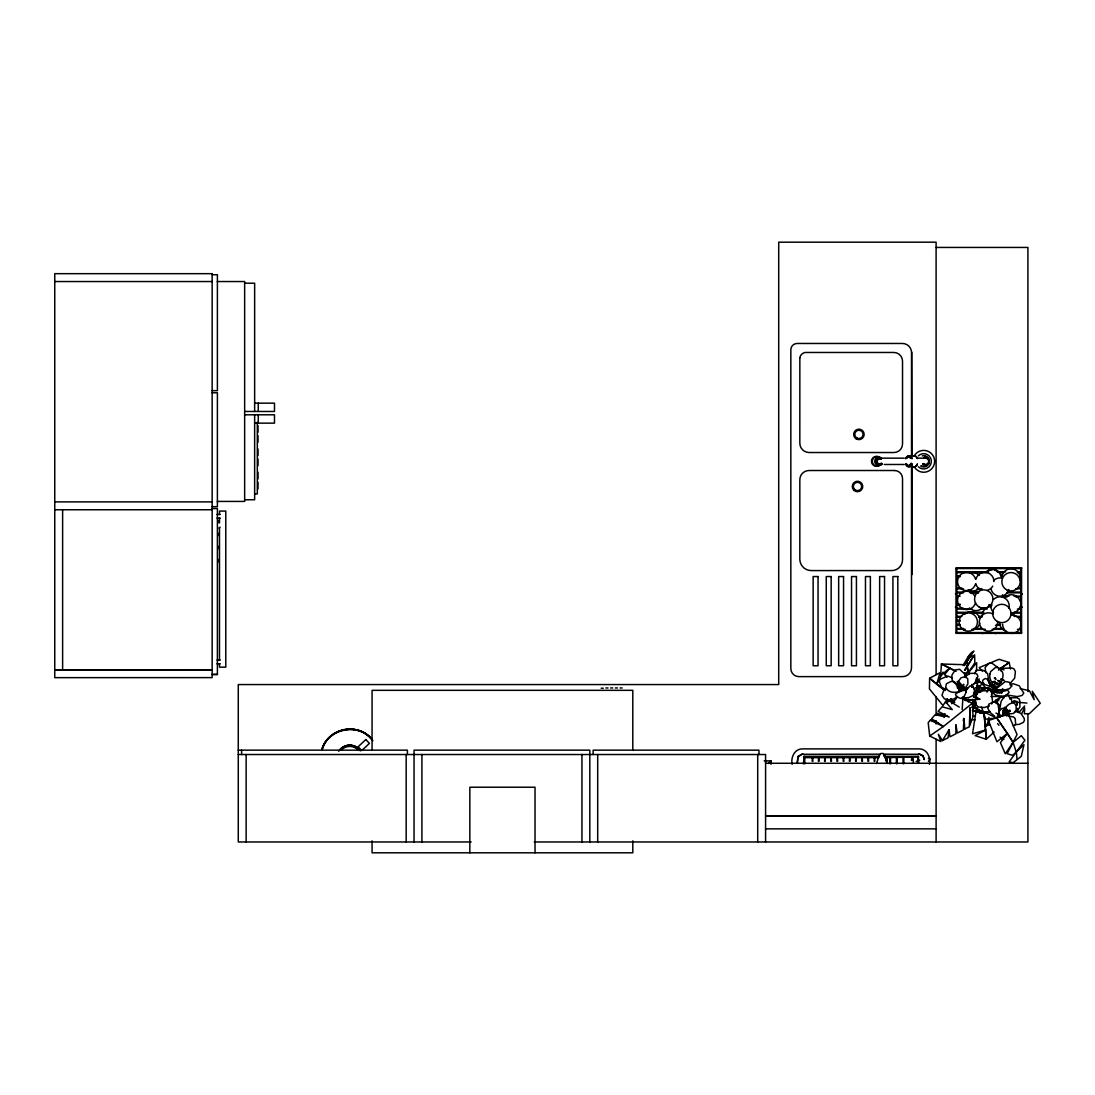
<?xml version="1.0" encoding="UTF-8"?>
<svg xmlns="http://www.w3.org/2000/svg" width="1095" height="1095" viewBox="0 0 1095 1095"><rect width="100%" height="100%" fill="white"/><g stroke="black" fill="none" stroke-linecap="round" stroke-linejoin="round"><path stroke-width="1.5" d="M976.343 681.227L976.411 677.86M976.548 671.125L976.713 662.708L968.363 672.659C966.502 665.336 965.776 654.851 973.934 651.087L964.079 665.267M979.847 710.107L979.765 713.406L981.38 710.573M959.466 691.26L958.796 680.761L961.205 677.668L965.366 676.696L967.761 678.749L967.898 683.937L964.928 688.7L961.656 689.289M971.785 687.263L971.99 684.293M972.579 710.313L972.524 711.079L983.721 712.516L972.579 710.313L983.721 712.516M973.701 692.574L976.548 691.972L977.616 682.828L974.263 683.431M942.453 740.562L949.078 729.708L948.065 737.825L942.453 740.562L938.347 734.293L940.851 741.548L929.696 736.018L928.19 722.632L930.367 720.14L938.21 723.042L943.37 726.532L974.358 701.635M968.226 701.977L968.569 699.157M1016.598 704.988L1017.05 701.608L1013.847 700.595M962.916 697.994L962.163 709.519M964.599 675.738L965.078 672.987L965.503 677.134M1001.72 693.354L1002.691 688.563M974.742 673.726L976.206 670.236L982.27 670.085L984.966 671.153L987.635 673.685L988.949 682.117L993.617 691.027L985.486 687.455L977.301 678.777M963.244 720.565L963.696 718.443M876.602 763.543L878.532 756.905L880.736 753.483L883.254 753.483L885.212 756.221M988.977 717.335L987.622 723.685L985.719 726.094L989.51 722.043M976.234 702.1L974.55 707.945L984.022 713.365L989.798 711.216M981.531 691.137L982.324 688.468L988.552 687.852L992.426 690.616M991.673 704.017L992.563 701.238L991.55 694.285L994.109 690.247L980.176 691.013L977.602 693.039L975.932 695.462L974.988 702.771L976.576 705.303L978.588 707.096L984.35 707.493L989.278 706.015M987.006 692.177L988.552 687.852L976.083 687.852L982.981 683.827M321.834 750.048C327.008 729.024 356.943 721.81 371.041 738.29A29.113 29.113 0 0 0 321.903 749.651C327.501 727.504 360.009 721.783 372.847 740.631M322.231 749.719C327.802 728.12 359.475 722.221 372.341 740.466M997.093 717.335L998.134 714.364M803.429 763.899L804.086 756.33L878.984 756.33M804.086 756.33L804.551 757.439L803.429 756.973M812.134 761.189L812.531 757.507L812.914 761.189M812.914 757.904L812.134 757.904M818.335 761.189L818.731 757.507L819.115 761.189M819.115 757.904L818.335 757.904M824.535 761.189L824.918 757.507L825.315 761.189M825.315 757.904L824.535 757.904M830.735 761.189L831.119 757.507L831.516 761.189M831.516 757.904L830.735 757.904M836.922 761.189L837.319 757.507L837.716 761.189M837.716 757.904L836.922 757.904M843.123 761.189L843.52 757.507L843.916 761.189M843.916 757.904L843.123 757.904M849.323 761.189L849.72 757.507L850.117 761.189M850.117 757.904L849.323 757.904M855.523 761.189L855.92 757.507L856.304 761.189M856.304 757.904L855.523 757.904M861.724 761.189L862.121 757.507L862.504 761.189M862.504 757.904L861.724 757.904M867.924 761.189L868.308 757.507L868.705 761.189M868.705 757.904L867.924 757.904M874.111 761.189L874.508 757.507L874.905 761.189M874.905 757.904L874.111 757.904M886.512 761.189L886.909 757.507L887.306 761.189M887.306 757.904L886.512 757.904M911.656 757.453L911.656 758.383M917.542 762.202L918.199 756.33L918.856 762.202M918.856 756.973L885.787 757.63M963.121 665.267L968.418 656.233M978.985 709.492L972.88 707.26L973.236 706.508L974.194 707.11M965.215 670.304L973.428 655.604L970.389 656.48L964.106 665.719M944.301 717.184L936.567 713.078L949.228 717.088L938.114 711.312L942.097 706.781L952.294 709.628L946.012 702.306L947.983 700.075L959.275 707.124M1017.077 759.451L1016.406 752.676L1013.108 742.383L1007.427 733.308L1000.433 742.67L1005.251 753.798L1013.108 742.383L1021.293 735.676L1024.906 740.261L1009.138 761.887L1013.108 762.681L1021.293 756.358L1023.962 744.71L1012.656 755.331L1007.154 753.702L1017.05 734.512L1008.098 713.721L988.388 720.592L996.956 741.739L1007.427 733.308L996.765 717.964L983.447 711.846L985.432 719.169L996.765 717.964L1001.46 715.514L995.944 713.05M1021.621 713.899L1024.66 707.89L1024.414 713.817L1029.368 713.666L1040.25 703.25L1032.284 691.274L1034.173 699.705L1029.451 690.781L1020.198 688.604M947.572 700.362L946.176 702.908L948.229 701.334L954.101 700.868M995.56 692.259L994.301 691.547L994.164 692.67M999.612 709.396L1001.131 701.32L1004.389 696.338L1008.03 695.599L1011.52 699.746L1011.807 701.936M880.996 459.175L879.039 458.531L876.849 460.242L878.341 458.723L881.064 459.092M947.339 698.678L943.014 705.577L929.436 688.933L929.628 678.257L939.989 672.727L936.704 684.211L944.643 690.411M964.586 669.989L974.618 654.824L974.851 662.776L968.363 672.659M965.516 674.41L967.323 671.7M951.76 703.756L956.592 698.172M974.358 695.051L977.876 690.042M977.301 681.692L979.231 678.941M927.451 464.622L926.959 465.32L927.465 464.608L925.562 465.129L922.88 464.006A3.805 3.805 0 0 0 927.999 464.239L928.724 463.39M876.849 460.242L879.039 458.531L880.448 458.723M972.538 704.372L975.289 700.8M980.641 686.784L977.548 690.822L977.424 686.25M944.52 674.753L949.762 668.005L955.702 671.112M1004.252 697.556L1001.063 696.543L995.944 703.031L1000.091 705.632M220.095 527.16L218.918 527.968M1019.089 712.256L1024.646 705.974M965.653 674.629L967.734 672.357M877.3 459.681L880.394 458.832M768.416 763.502L771.017 760.888L771.017 764.296M1010.261 683.212L1014.654 678.188L1015.407 671.55L1013.902 668.771L1011.629 667.95L1003.212 668.374L1000.72 669.866M965.557 676.423L969.951 673.357L975.618 673.357L977.055 674.246L977.862 676.258L975.96 682.117L972.141 685.703M971.799 707.384L974.044 705.221M988.949 722.563L985.322 725.917L990.304 724.685M994.109 732.049L986.266 739.276L975.111 735.607L985.678 730.05L984.022 713.365L981.421 707.11M942.508 715.966L944.985 713.694M928.368 761.34L930.353 759.136L928.368 758.438M950.433 699.363L946.189 702.839L950.843 699.089M965.79 690.507L967.2 689.385M957.29 696.311C954.115 700.157 948.749 700.499 944.355 698.802L941.96 695.352L943.931 689.768L945.724 688.44M993.576 702.169L1001.063 696.543L1004.142 697.57M998.763 669.551L1009.193 662.489L1010.548 669.059M998.53 669.921L1009.193 662.489L999.01 659.299L979.204 667.621L982.448 671.276M929.696 736.018L943.37 726.532L930.367 720.14M1002.842 710.929L1005.826 708.903M959.918 682.623L959.001 683.239L959.877 683.718M1009.699 698.884L1011.452 697.802L1016.694 697.693L1018.98 698.802L1019.773 700.814L1019.91 707.219L1016.899 711.011L1014.449 712.051M995.054 681.254L992.823 681.774M971.607 702.908L974.057 701.498M964.531 729.01L969.335 726.834L969.992 707.63L969.924 725.205L973.003 716.705L972.511 703.318L961.752 698.432M961.437 690.315L967.501 688.057M978.068 690.575L984.925 689.001M963.025 690.685L967.432 688.851L970.033 685.771L973.4 687.277L974.961 691.807L972.921 695.612L968.924 697.529L965.188 697.843L963.025 696.694M1009.918 684.909L1012.998 683.691L1019.199 685.785L1023.784 693.149L1022.059 695.448L1017.282 696.625L1005.922 694.791M997.381 684.389L996.737 684.621L998.791 683.978L998.134 684.197M916.132 761.408L919.786 760.217M1013.231 725.875L1015.64 724.548L1015.243 718.69L1013.71 716.992L1008.673 716.13L1003.047 713.475M1004.909 714.624L1009.494 713.447M960.219 691.274C954.977 693.149 947.941 693.039 945.697 687.003L946.463 683.704L951.076 681.446L952.924 681.624L955.018 682.308L958.85 689.22L961.629 690.986M995.957 687.811C993.124 687.167 994.849 689.836 994.274 687.906L984.651 684.471L982.42 681.624L983.159 679.831L985.171 678.517L987.06 679.051L989.921 684.005L994.753 687.058M973.181 707.945L973.907 707.876M802.813 753.894L798.091 756.303L797.16 762.941M974.208 699.637L965.366 700.198L974.577 700.075M944.123 715.87L947.367 715.665M991.276 690.671L1001.364 690.384M983.447 711.846L989.935 711.832M936.102 247.443L1027.918 247.443L1027.918 691.534M212.143 274.722L217.399 274.722L217.399 390.669L212.143 390.669M54.75 281.538L212.143 281.538M217.275 281.538L244.65 281.538L244.65 501.428L217.275 501.428M244.65 283.208L254.642 283.208L254.642 411.474M212.143 392.776L217.399 392.776L217.399 506.67L212.143 506.67M254.642 403.152L274.489 403.152L274.489 411.474L244.65 411.474M244.65 414.8L274.489 414.8L274.489 423.135L254.642 423.135M882.269 458.162L904.278 458.162M918.062 458.162L922.756 458.162M879.052 463.993L881.064 463.555L878.341 463.924L880.394 463.815L877.725 463.555L876.78 461.679M884.295 464.485L904.278 464.485M254.642 493.927L257.311 493.927L257.311 422.341M244.65 499.758L254.642 499.758L254.642 414.8M54.75 501.893L212.143 501.893M212.143 508.545L217.399 508.545L217.399 674.643L212.143 674.643M54.75 509.764L212.143 509.764M216.988 514.486L220.218 514.486M216.988 518.168L220.218 518.168M955.99 568.551L1021.567 568.551M956.784 571.823L988.785 571.823M997.203 571.823L1005.621 571.823M1017.419 571.823L1020.786 571.823M956.784 572.603L987.101 572.603M998.886 572.603L1003.937 572.603M1017.419 572.603L1020.786 572.603M956.784 575.874L960.151 575.874M956.784 576.654L960.151 576.654M956.784 588.015L961.834 588.015M1017.419 588.015L1020.786 588.015M956.784 588.809L963.518 588.809M976.986 588.809L982.037 588.809M1015.736 588.809L1020.786 588.809M956.784 592.067L963.518 592.067M970.252 592.067L978.67 592.067M1007.304 592.067L1020.786 592.067M956.784 592.86L963.518 592.86M970.252 592.86L978.67 592.86M1007.304 592.86L1020.786 592.86M956.784 596.118L960.151 596.118M1002.253 596.118L1008.988 596.118M1014.052 596.118L1020.786 596.118M1002.253 596.898L1007.304 596.898M1015.736 596.898L1020.786 596.898M956.784 604.221L960.151 604.221M956.784 605.001L960.151 605.001M988.785 605.001L992.152 605.001M956.784 608.272L963.518 608.272M982.037 608.272L987.101 608.272M956.784 609.053L971.936 609.053M980.353 609.053L987.101 609.053M1017.419 609.053L1020.786 609.053M956.784 612.31L983.734 612.31M1014.052 612.31L1020.786 612.31M956.784 613.104L966.885 613.104M973.619 613.104L983.734 613.104M1010.685 613.104L1020.786 613.104M956.784 616.362L961.834 616.362M978.67 616.362L982.037 616.362M1014.052 616.362L1020.786 616.362M956.784 617.156L960.151 617.156M978.67 617.156L982.037 617.156M1017.419 617.156L1020.786 617.156M956.784 620.413L960.151 620.413M956.784 621.207L960.151 621.207M956.784 624.465L960.151 624.465M997.203 624.465L1000.57 624.465M956.784 625.259L960.151 625.259M995.519 625.259L1000.57 625.259M956.784 628.516L963.518 628.516M973.619 628.516L982.037 628.516M993.836 628.516L1002.253 628.516M956.784 629.296L965.201 629.296M971.936 629.296L985.418 629.296M992.152 629.296L1003.937 629.296M1017.419 629.296L1020.786 629.296M955.99 632.568L1021.567 632.568M216.988 660.08L220.218 660.08M216.988 663.762L220.218 663.762M54.75 669.784L212.143 669.743L54.75 669.743M212.143 674.274L217.399 674.274M605.918 687.961L608.012 687.961M610.64 687.961L612.735 687.961M615.363 687.961L617.457 687.961M620.085 687.961L622.179 687.961M601.196 688.221L603.29 688.221M238.272 750.157L407.408 750.157L407.408 754.523M879.545 754.181L801.567 754.304L797.872 757.343L797.447 762.955M884.664 754.181L920.019 754.304L923.249 756.467L924.139 759.56M238.272 754.523L765.583 754.523L765.583 841.973M884.076 756.33L918.199 756.33M804.086 757.63L878.984 757.63M913.038 757.699L913.463 762.722M764.201 760.888L771.017 760.888M765.583 763.27L1027.918 763.27M765.583 815.734L936.102 815.734M765.583 816.186L936.102 816.186M765.583 828.86L936.102 828.86M471.151 841.973L238.272 841.973L238.272 684.567L778.709 684.567L778.709 242.187L936.102 242.187L936.102 674.452M534.278 841.973L1027.918 841.973L1027.918 713.666M990.893 696.42L1001.063 696.543M965.065 664.72L941.413 664.008L940.66 675.724L949.762 668.005L941.413 664.008L955.921 671.358M1000.666 690.466L995.341 690.137L1000.187 693.217M1012.779 701.881L1026.918 703.072M918.773 753.894L922.825 755.495L924.426 759.547M995.533 700.211L998.667 700.526M964.161 686.305L962.97 686.113L962.97 687.304L964.147 687.496M1015.407 724.63L1019.24 724.342L1023.277 722.426L1024.427 720.51L1024.167 718.32L1020.814 713.31L1015.777 711.353M980.737 692.273L976.535 691.52L979.354 692.478M944.561 716.65L935.13 714.706L931.599 718.731L938.21 723.042M1003.841 739.495L1001.679 738.933L1000.091 737.099M989.018 689.795L994.137 691.164M973.742 693.806L976.877 694.641M972.88 707.26L977.219 708.424M973.058 707.657L976.767 708.643M1004.758 711.093L1003.513 709.82L1004.635 710.203M950.679 701.279L953.868 702.36M960.069 685.716L961.136 686.072M973.592 692.259L977.164 697.816L979.82 699.363L973.688 696.762L974.509 697.063M1006.798 715.418L1005.963 715.09L1006.497 715.952M973.756 696.762L979.683 699.13L970.964 700.362L967.693 700.088L965.858 698.35M927.451 458.025L926.959 457.327L927.465 458.038L923.66 458.038A3.805 3.805 0 0 1 928.669 459.147A3.805 3.805 0 0 1 927.999 464.239M945.97 689.686L941.495 687.03L939.428 681.952L939.784 679.447L947.613 676.012L952.363 677.778M999.968 681.172L1001.377 681.87M997.504 683.8L998.832 684.799L997.394 684.074M994.465 716.007L989.634 712.106L987.882 708.273L988.894 704.099L994.014 701.772L997.942 703.318L999.187 712.215M994.301 691.547L997.23 693.094L1007.674 690.083L1009.152 692.41L1005.662 695.818L1000.255 696.311L995.56 695.01L991.139 691.78L992.275 693.751M981.517 713.351L976.904 709.998L972.333 699.281M928.067 458.504L928.724 459.257M944.848 690.466L929.628 678.257L936.704 684.211L943.082 672.125L947.052 677.299M957.263 687.646L959.288 689.426M951.158 698.938L954.799 702.251M1001.487 667.594L1003.937 669.989M1004.17 715.706L1002.828 714.323L1003.704 708.684L1001.788 708.369L999.297 711.175L999.037 714.624L1000.146 717.252M954.854 683.212L952.28 680.2L951.719 677.271L952.061 674.848L955.374 669.88L959.644 669.305L964.462 673.808L965.092 676.094M997.586 723.59L999.01 725.328M360.2 750.691C355.697 743.902 344.788 743.532 339.82 749.979A12.921 12.921 0 0 1 360.255 750.664M956.359 684.484L960.26 689.453M988.552 687.852L991.208 691.479M971.84 685.347L976.548 691.972M987.827 678.941L994.301 689.521M996.765 717.964L1013.108 742.383M1001.022 671.071L999.653 668.84L991.303 662.721L988.758 663.502L985.103 667.498L985.801 672.768M963.449 696.68L965.735 700.636M961.684 688.194L962.272 689.275L960.986 688.221M885.65 757.083L887.196 761.039M1004.17 713.105L1004.704 714.186M886.238 758.26L884.185 755.208L886.772 761.23M885.828 758.465L885.239 757.302L887.046 763.543M876.671 461.693L877.218 463.034M978.273 691.794L976.151 687.496L977.726 691.629M965.708 675.615L964.75 673.028L965.448 677.518M988.703 680.556L989.989 685.347M967.172 666.184L968.87 674.287M949.078 729.708L949.967 736.839L955.88 733.773L955.908 724.685L957.29 733.048L963.313 729.941L964.065 718.58L964.777 729.188M975.837 680.091L976.192 683.116M1017.05 701.608L1017.31 705.002M1017.57 708.41L1017.844 711.805M911.765 352.015L911.971 455.616M911.984 465.813L912.203 574.519M1020.786 567.771L1020.786 633.348M956.784 567.771L956.784 633.348M936.102 696.571L936.102 715.446M936.102 720.565L936.102 723.987M936.102 739.33L936.102 841.973M929.436 764.296C930.983 757.37 926.918 748.706 919.02 748.884L802.567 748.884C794.669 748.706 790.604 757.37 792.15 764.296M912.778 759.506L912.778 760.505M911.519 456.492L911.519 352.522A9.061 9.061 0 0 0 902.458 343.474L797.16 343.474A6.31 6.31 0 0 0 790.836 349.784L790.836 668.607A8.021 8.021 0 0 0 798.857 676.628L902.704 676.628A8.801 8.801 0 0 0 911.519 667.827L911.519 466.716M911.464 759.506L911.464 760.505M903.84 763.721L903.84 756.891L903.046 756.891L903.046 763.721M897.188 763.721L897.188 756.891L896.394 756.891L896.394 763.721M890.522 763.721L890.522 756.891L889.742 756.891L889.742 763.721M804.743 756.973L804.743 763.899M758.944 754.523L758.944 750.157L593.148 750.157L593.148 754.523M757.713 754.523L757.713 841.973M632.8 750.184L632.8 690.329L372.067 690.329L372.067 750.184M632.8 840.837L632.8 852.813L372.067 852.813L372.067 840.837M597.692 754.523L597.692 841.973M589.822 841.973L589.822 750.157L414.047 750.157L414.047 841.973M581.951 754.523L581.951 841.973M535.031 852.813L535.031 787.223L469.837 787.223L469.837 852.813M421.917 754.523L421.917 841.973M406.177 754.523L406.177 841.973M258.256 403.152L258.256 411.474M258.256 414.8L258.256 423.135M257.982 425.626L257.982 432.292M257.982 435.632L257.982 442.298M257.982 448.95L257.982 455.616M257.982 458.956L257.982 465.608M257.982 472.274L257.982 478.939M257.982 482.265L257.982 488.931M246.142 754.523L246.142 841.973M241.612 750.157L241.612 754.523M219.493 514.472L219.493 511.078L225.789 511.078L225.789 667.17L219.493 667.17L219.493 663.775M219.493 517.867L219.493 522.958M219.493 528.05L219.493 660.381M217.919 520.317L217.919 522.89M217.919 533.073L217.919 535.797M217.919 546.186L217.919 548.91M217.919 559.312L217.919 562.022M62.62 509.764L62.62 669.743M975.289 719.785A18.985 18.985 0 0 1 971.977 719.497M975.289 681.802A18.985 18.985 0 0 1 983.31 683.581M977.178 707.876A7.337 7.337 0 0 1 973.387 707.876M975.289 716.253A15.467 15.467 0 0 1 972.593 716.02M976.63 685.388A15.467 15.467 0 0 1 979.286 685.853M983.009 687.4A15.467 15.467 0 0 1 985.226 688.947M1020.677 626.6A9.184 9.184 0 0 1 1002.623 624.232M1011.807 615.048A9.184 9.184 0 0 1 1020.677 621.85M992.741 586.112A9.184 9.184 0 0 1 987.156 590.397M980.189 589.48A9.184 9.184 0 0 1 975.919 583.909M975.919 579.145A9.184 9.184 0 0 1 993.973 581.527M975.577 583.909A9.184 9.184 0 0 1 961.437 589.042A9.184 9.184 0 0 1 961.437 573.999A9.184 9.184 0 0 1 975.577 579.145M975.577 602.797A9.184 9.184 0 0 1 962.108 608.368A9.184 9.184 0 0 1 960.205 593.928A9.184 9.184 0 0 1 974.659 595.817M997.654 622.001A9.184 9.184 0 0 1 986.882 631.048A9.184 9.184 0 0 1 979.847 618.867A9.184 9.184 0 0 1 993.069 614.049M993.521 599.485A9.184 9.184 0 0 1 1008.892 608.355M993.521 612.461A9.184 9.184 0 0 1 990.838 605.973M1008.892 589.466A9.184 9.184 0 0 1 991.153 589.466M993.521 580.596A9.184 9.184 0 0 1 1002.39 578.215M979.806 623.274A9.184 9.184 0 0 1 973.304 629.762M964.435 614.404A9.184 9.184 0 0 1 979.806 618.511M1006.332 631.336A9.184 9.184 0 0 1 999.53 622.466M1011.082 613.597A9.184 9.184 0 0 1 1015.202 615.979M1020.198 606.219A9.184 9.184 0 0 1 1011.328 613.022M1004.84 597.35A9.184 9.184 0 0 1 1020.198 601.47M982.215 615.65A9.184 9.184 0 0 1 991.399 606.466M982.407 607.971A9.184 9.184 0 0 1 969.417 607.971M971.32 593.531A9.184 9.184 0 0 1 978.287 592.614M979.259 588.302A9.184 9.184 0 0 1 968.172 589.753M970.389 572.931A9.184 9.184 0 0 1 979.259 575.313M985.692 572.425A9.184 9.184 0 0 1 992.179 569.742M994.561 570.057A9.184 9.184 0 0 1 998.667 572.425M1000.132 574.327A9.184 9.184 0 0 1 1001.049 576.545M986.184 572.055A9.184 9.184 0 0 1 1001.542 576.162M991.345 606.041A9.184 9.184 0 0 1 989.127 605.124M1002.596 594.79A9.184 9.184 0 0 1 1002.897 597.172M1001.857 577.9A9.184 9.184 0 0 1 1012.232 568.798A9.184 9.184 0 0 1 1019.91 580.282M341.736 749.569A11.744 11.744 0 0 1 358.325 750.157M338.697 751.252A13.03 13.03 0 0 1 359.269 749.267M341.12 748.912A12.647 12.647 0 0 1 358.996 749.528M923.81 458.299A3.49 3.49 0 0 1 928.423 459.325A3.49 3.49 0 0 1 927.807 463.993A3.49 3.49 0 0 1 923.099 463.787M882.077 463.787A3.477 3.394 -90 0 1 877.506 463.993A3.477 3.394 -90 0 1 876.903 459.325A3.477 3.394 -90 0 1 881.379 458.312M882.064 463.869A4.188 4.093 -90 0 1 876.328 464.65A4.188 4.093 -90 0 1 875.576 458.764A4.188 4.093 -90 0 1 881.311 457.997M879.134 465.183A4.873 4.75 -90 0 1 872.469 464.294A4.873 4.75 -90 0 1 873.345 457.464A4.873 4.75 -90 0 1 880.01 458.353M877.136 460.242A2.82 2.751 -90 0 1 880.736 458.723M881.352 463.555A2.82 2.751 -90 0 1 878.012 463.555M877.506 463.034A2.82 2.751 -90 0 1 876.958 461.693M881.667 458.312A3.477 3.394 -90 0 0 877.574 463.787L878.272 464.335A3.477 3.394 -90 0 0 882.365 463.787M879.997 465.183A4.873 4.75 -90 0 1 873.331 464.294A4.873 4.75 -90 0 1 874.207 457.464A4.873 4.75 -90 0 1 880.873 458.353M881.489 463.185A4.873 4.75 -90 0 1 880.873 464.294M924.741 458.271A3.162 3.162 0 0 1 928.615 462.145A3.162 3.162 0 0 1 923.331 463.555M882.146 463.555A3.162 3.08 -90 0 1 876.999 462.145A3.162 3.08 -90 0 1 880.763 458.271M912.368 464.157A5.639 3.832 89.8 0 1 905.743 464.157M905.743 458.518A5.639 3.832 89.8 0 1 912.368 458.518M917.268 464.143A5.639 3.832 89.8 0 1 912.039 466.21A5.639 3.819 -90 0 0 917.364 464.143M912.956 455.876A5.639 3.832 89.8 0 1 917.254 458.504M911.943 464.006A5.324 3.614 89.8 0 1 905.702 464.006M905.688 458.682A5.324 3.614 89.8 0 1 911.943 458.682M913.066 455.876A5.639 3.819 -90 0 1 917.364 458.504M928.628 462.637A5.078 5.078 0 0 1 928.122 463.869M927.314 464.91A5.078 5.078 0 0 1 921.182 465.717M925.029 456.41A5.078 5.078 0 0 1 926.26 456.916M927.314 457.724A5.078 5.078 0 0 1 928.628 460.009M922.25 455.876A5.639 5.639 0 0 1 929.313 462.063A5.639 5.639 0 0 1 920.895 466.21M906.154 458.394A4.339 2.957 -90 0 1 910.328 458.134M910.944 463.336A4.339 2.957 -90 0 1 905.839 463.65M911.451 463.336A4.339 2.943 89.8 0 1 908.973 465.649A4.339 2.943 89.8 0 1 906.373 463.65M906.674 458.394A4.339 2.943 89.8 0 1 910.835 458.134M914.243 455.849A10.936 10.936 0 0 1 930.75 452.947A10.936 10.936 0 0 1 930.75 469.7A10.936 10.936 0 0 1 914.243 466.785M918.308 455.917A7.651 7.651 0 0 1 929.121 455.917A7.651 7.651 0 0 1 929.121 466.73A7.651 7.651 0 0 1 918.308 466.73M966.118 692.204L963.723 697.31L960.424 698.405L956.455 696.557L955.826 695.298L955.565 693.984L960.274 691.109L960.698 688.796L965.79 690.836L966.118 692.204M799.843 357.819L799.829 443.215A9.307 9.307 0 0 0 809.137 452.522L893.999 452.522A8.514 8.514 0 0 0 902.526 444.009L902.526 361.145A8.678 8.678 0 0 0 893.848 352.467L805.195 352.48A6.474 6.474 0 0 0 799.843 357.819M990.113 673.699C988.046 680.132 994.753 684.129 994.958 690.124C999.749 684.019 1007.797 674.944 999.379 668.456L997.285 667.293L995.109 667.758L990.605 671.659L990.113 673.699M1016.146 705.029L1016.133 710.19L1013.655 713.461L1005.155 714.269L1002.418 716.103C1003.663 710.436 1006.784 702.88 1013.669 702.976L1016.146 705.029M955.483 593.873L956.496 594.133L955.483 593.873M955.483 606.986L956.496 607.26L955.483 606.986M981.722 567.634L982.735 567.908L981.722 567.634M981.722 633.211L982.735 633.485L981.722 633.211M994.835 567.634L995.848 567.908L994.835 567.634M994.835 633.211L995.848 633.485L994.835 633.211M1021.06 593.873L1022.073 594.133L1021.06 593.873M1021.06 606.986L1022.073 607.26L1021.06 606.986M976.042 711.23L972.538 733.787L985.678 730.05L986.266 739.276L984.022 713.365L976.042 711.23M1005.361 708.369L1005.196 709.177L1004.06 708.643L1004.224 707.822L1005.361 708.369M960.821 686.893L959.398 687.455L960.821 686.893L959.617 685.826L960.931 686.989M1006.88 711.942L1006.401 712.927L1005.388 712.215L1005.853 711.23L1006.88 711.942M959.329 690.192L958.946 690.931L960.151 691.602L960.123 690.151L959.329 690.192M961.807 687.496L961.259 688.468L962.409 688.933L962.97 687.947L961.807 687.496M994.63 681.829L992.659 682.021L994.63 681.829M1005.976 707.89L1005.511 708.588L1004.43 707.89L1004.909 707.206L1005.976 707.89M1011.766 685.949L1009.59 688.591L1005.525 689.795L999.023 689.686L996.792 690.589L993.069 688.413L996.997 688.112L1005.347 681.514L1009.535 682.308L1011.766 685.949M994.356 686.592L995.875 686.264L994.356 686.592M1006.319 709.478L1005.607 710.34L1006.565 711.175L1007.277 710.313L1006.319 709.478M962.108 686.182L961.205 687.044L962.04 687.715L962.943 686.839L962.108 686.182M365.839 739.563L358.161 746.722L361.747 750.554L369.412 743.395L365.839 739.563M960.657 683.91L959.644 684.69L960.247 685.443L961.259 684.662L960.657 683.91M1007.414 709.984L1006.469 710.682L1005.648 709.724L1006.579 709.026L1007.414 709.984M958.495 683.54L957.427 684.224L957.126 683.403L958.193 682.732L958.495 683.54M1005.21 711.613L1004.854 710.381L1005.21 711.613M963.668 684.43L962.697 685.867L963.668 684.43M1010.398 711.107L1009.316 711.682L1008.632 710.669L1009.713 710.094L1010.398 711.107M958.139 681.35L957.044 681.87L958.755 681.911L958.139 681.35M1000.57 682.513L999.324 683.047L1001.514 682.5L1000.57 682.513M961.793 690.644L960.753 689.754L961.793 690.644M993.877 684.676L992.275 684.95L992.467 685.785L994.068 685.511L993.877 684.676M1008.413 712.681L1007.77 711.435L1008.413 712.681M212.143 273.668L54.75 273.668L54.75 677.654L212.143 677.613L212.143 273.668M894.505 470.508L809.068 470.508A9.239 9.239 0 0 0 799.829 479.747L799.829 559.162A11.415 11.415 0 0 0 811.258 570.577L891.768 570.577A10.758 10.758 0 0 0 902.526 559.819L902.526 478.529A8.021 8.021 0 0 0 894.505 470.508M1021.567 567.771L955.99 567.771L955.99 633.348L1021.567 633.348L1021.567 567.771M818.047 576.545L813.147 576.545L813.147 665.746L818.047 665.746L818.047 576.545M831.16 576.545L826.26 576.545L826.26 665.746L831.16 665.746L831.16 576.545M843.561 576.545L838.66 576.545L838.66 665.746L843.561 665.746L843.561 576.545M856.427 576.545L851.54 576.545L851.54 665.746L856.427 665.746L856.427 576.545M870.374 576.545L865.474 576.545L865.474 665.746L870.374 665.746L870.374 576.545M884.541 576.545L879.641 576.545L879.641 665.746L884.541 665.746L884.541 576.545M897.818 576.545L892.918 576.545L892.918 665.746L897.818 665.746L897.818 576.545M1007.154 713.379L1005.634 712.421L1007.154 713.379M995.341 678.079L994.342 678.024L995.944 679.489L995.341 678.079M958.412 684.608L957.317 684.512L957.482 685.689L958.577 685.798L958.412 684.608M1001.761 679.297L1000.57 679.092L1002.253 680.625L1001.761 679.297M997.682 683.458L995.656 682.678L997.682 683.458M999.064 680.775L997.682 680.433L999.352 681.966L999.064 680.775M996.245 683.143L994.739 682.705L994.807 683.718L996.313 684.156L996.245 683.143M1008.988 713.611L1008.043 713.201L1008.057 714.337L1009.001 714.748L1008.988 713.611M1003.513 679.981L1002.24 679.379L1004.019 680.707L1003.513 679.981M1004.868 712.078L1004.389 710.929L1004.868 712.078M1006.428 589.685A9.184 9.184 0 0 0 1020.198 581.732A9.184 9.184 0 0 0 1006.428 573.78A9.184 9.184 0 0 0 1006.428 589.685M997.244 621.426A9.184 9.184 0 0 0 1011.013 613.474A9.184 9.184 0 0 0 997.244 605.521A9.184 9.184 0 0 0 997.244 621.426M979.149 607A9.184 9.184 0 0 0 992.919 599.047A9.184 9.184 0 0 0 979.149 591.095A9.184 9.184 0 0 0 979.149 607M963.682 629.953A9.184 9.184 0 0 0 977.452 622.001A9.184 9.184 0 0 0 963.682 614.049A9.184 9.184 0 0 0 963.682 629.953M854.579 489.41A4.147 4.147 0 0 0 861.519 487.549A4.147 4.147 0 0 0 856.441 482.471A4.147 4.147 0 0 0 854.579 489.41M856.29 438.944A5.242 5.242 0 0 0 864.16 434.4A5.242 5.242 0 0 0 856.29 429.856A5.242 5.242 0 0 0 856.29 438.944M856.851 437.986A4.147 4.147 0 0 0 863.065 434.4A4.147 4.147 0 0 0 856.851 430.814A4.147 4.147 0 0 0 856.851 437.986M853.799 490.19A5.242 5.242 0 0 0 862.573 487.836A5.242 5.242 0 0 0 856.153 481.417A5.242 5.242 0 0 0 853.799 490.19"/></g></svg>
